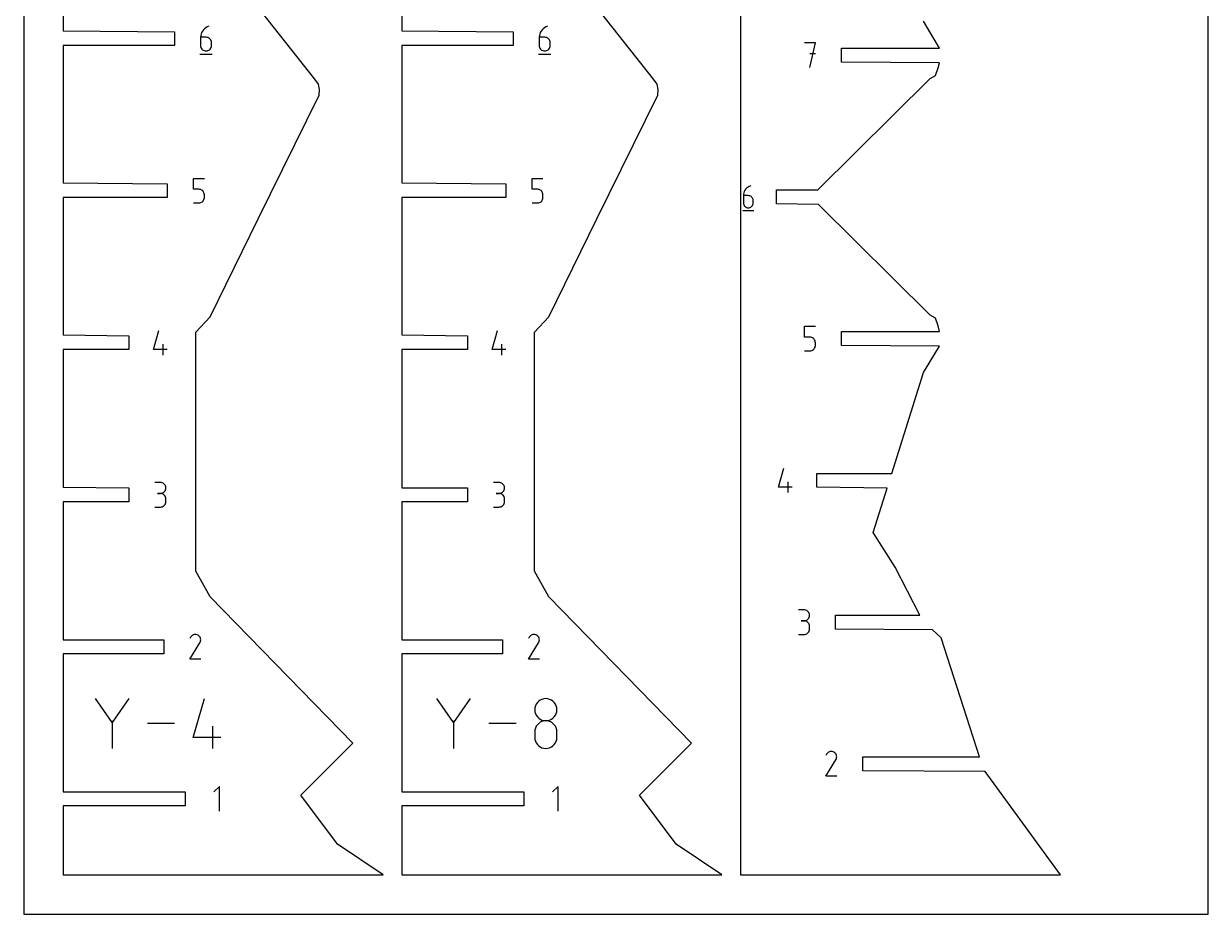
# Model space of a CAD drawing. Extents: x 0 to 200, y 0 to 297.
# Drawn here: x 0 to 200, y 0 to 150.3 of the extents above; entities that cross this region are included whole.
import ezdxf

# ---------------------------------------------------------------- set-up
doc = ezdxf.new("R2010")
doc.units = 0

msp = doc.modelspace()

# ---------------------------------------------------------------- linework, layer by layer
at = {"layer": 'annotation', "color": 1}
for p, q in [((29.88213, 148.323127), (29.861675, 148.041944)), ((29.861675, 148.041944), (29.861675, 146.659277)), ((30.785453, 148.041944), (29.861675, 148.041944)), ((29.941833, 148.593288), (29.88213, 148.323127)), ((30.038291, 148.849079), (29.941833, 148.593288)), ((30.169011, 149.087149), (30.038291, 148.849079)), ((30.331501, 149.304149), (30.169011, 149.087149)), ((30.523268, 149.496729), (30.331501, 149.304149)), ((30.741818, 149.66154), (30.523268, 149.496729)), ((30.984659, 149.795232), (30.741818, 149.66154)), ((30.951596, 148.027117), (30.785453, 148.041944)), ((31.107932, 147.984355), (30.951596, 148.027117)), ((31.249298, 149.894456), (30.984659, 149.795232)), ((31.249298, 149.894456), (31.249298, 149.894456)), ((87.057205, 148.323097), (87.03675, 148.041914)), ((87.03675, 148.041914), (87.03675, 146.659248)), ((87.960527, 148.041914), (87.03675, 148.041914)), ((87.116908, 148.593259), (87.057205, 148.323097)), ((87.213366, 148.849049), (87.116908, 148.593259)), ((87.344086, 149.087119), (87.213366, 148.849049)), ((87.506576, 149.304119), (87.344086, 149.087119)), ((87.698343, 149.4967), (87.506576, 149.304119)), ((87.916893, 149.661511), (87.698343, 149.4967)), ((88.159734, 149.795203), (87.916893, 149.661511)), ((88.126671, 148.027087), (87.960527, 148.041914)), ((88.283006, 147.984326), (88.126671, 148.027087)), ((88.424373, 149.894426), (88.159734, 149.795203)), ((88.424373, 149.894426), (88.424373, 149.894426)), ((29.861675, 146.659277), (29.861675, 146.659277)), ((29.861675, 146.659277), (29.876589, 146.493098)), ((29.876589, 146.493098), (29.919578, 146.336667)), ((29.919578, 146.336667), (29.988009, 146.192601)), ((29.988009, 146.192601), (30.079248, 146.063518)), ((30.079248, 146.063518), (30.190665, 145.952035)), ((31.251858, 147.916238), (31.107932, 147.984355)), ((31.380777, 147.825344), (31.251858, 147.916238)), ((31.492086, 147.714251), (31.380777, 147.825344)), ((31.380777, 145.952035), (31.492086, 146.063518)), ((31.583186, 147.585538), (31.492086, 147.714251)), ((31.492086, 146.063518), (31.583186, 146.192601)), ((31.651477, 147.441785), (31.583186, 147.585538)), ((31.583186, 146.192601), (31.651477, 146.336667)), ((31.694359, 147.285569), (31.651477, 147.441785)), ((31.651477, 146.336667), (31.694359, 146.493098)), ((31.70923, 147.11947), (31.694359, 147.285569)), ((31.694359, 146.493098), (31.70923, 146.659277)), ((31.70923, 146.659277), (31.70923, 147.11947)), ((31.70923, 147.11947), (31.70923, 147.11947)), ((87.03675, 146.659248), (87.03675, 146.659248)), ((87.03675, 146.659248), (87.051664, 146.493068)), ((87.051664, 146.493068), (87.094653, 146.336637)), ((87.094653, 146.336637), (87.163083, 146.192571)), ((87.163083, 146.192571), (87.254323, 146.063488)), ((87.254323, 146.063488), (87.36574, 145.952006)), ((88.426933, 147.916208), (88.283006, 147.984326)), ((88.555852, 147.825314), (88.426933, 147.916208)), ((88.667161, 147.714221), (88.555852, 147.825314)), ((88.555852, 145.952006), (88.667161, 146.063488)), ((88.758261, 147.585509), (88.667161, 147.714221)), ((88.667161, 146.063488), (88.758261, 146.192571)), ((88.826552, 147.441755), (88.758261, 147.585509)), ((88.758261, 146.192571), (88.826552, 146.336637)), ((88.869434, 147.28554), (88.826552, 147.441755)), ((88.826552, 146.336637), (88.869434, 146.493068)), ((88.884305, 147.119441), (88.869434, 147.28554)), ((88.869434, 146.493068), (88.884305, 146.659248)), ((88.884305, 146.659248), (88.884305, 147.119441)), ((88.884305, 147.119441), (88.884305, 147.119441)), ((133.659917, 147.124463), (131.810014, 147.124463)), ((132.735096, 142.964463), (133.659917, 147.124463)), ((29.745974, 145.214456), (31.825974, 145.214456)), ((30.190665, 145.952035), (30.319626, 145.86077)), ((30.319626, 145.86077), (30.4635, 145.792341)), ((30.4635, 145.792341), (30.619652, 145.749363)), ((30.619652, 145.749363), (30.785453, 145.734456)), ((30.785453, 145.734456), (30.951596, 145.749363)), ((30.785453, 145.734456), (30.785453, 145.734456)), ((30.951596, 145.749363), (31.107932, 145.792341)), ((31.107932, 145.792341), (31.251858, 145.86077)), ((31.251858, 145.86077), (31.380777, 145.952035)), ((86.921049, 145.214426), (89.001049, 145.214426)), ((87.36574, 145.952006), (87.494701, 145.860741)), ((87.494701, 145.860741), (87.638574, 145.792311)), ((87.638574, 145.792311), (87.794727, 145.749334)), ((87.794727, 145.749334), (87.960527, 145.734426)), ((87.960527, 145.734426), (88.126671, 145.749334)), ((87.960527, 145.734426), (87.960527, 145.734426)), ((88.126671, 145.749334), (88.283006, 145.792311)), ((88.283006, 145.792311), (88.426933, 145.860741)), ((88.426933, 145.860741), (88.555852, 145.952006)), ((133.659917, 145.271951), (132.735096, 145.271951)), ((28.651846, 122.37886), (28.651846, 124.231372)), ((28.651846, 124.231372), (30.499401, 124.231372)), ((85.826909, 122.378831), (85.826909, 124.231343)), ((85.826909, 124.231343), (87.674465, 124.231343)), ((29.575623, 122.37886), (28.651846, 122.37886)), ((29.741492, 122.364033), (29.575623, 122.37886)), ((29.897681, 122.321272), (29.741492, 122.364033)), ((30.041565, 122.253154), (29.897681, 122.321272)), ((30.170518, 122.16226), (30.041565, 122.253154)), ((30.281913, 122.051167), (30.170518, 122.16226)), ((30.373125, 121.922455), (30.281913, 122.051167)), ((86.750687, 122.378831), (85.826909, 122.378831)), ((86.916556, 122.364004), (86.750687, 122.378831)), ((87.072745, 122.321242), (86.916556, 122.364004)), ((87.216629, 122.253125), (87.072745, 122.321242)), ((87.345582, 122.16223), (87.216629, 122.253125)), ((87.456977, 122.051138), (87.345582, 122.16223)), ((87.548189, 121.922425), (87.456977, 122.051138)), ((121.662818, 122.03546), (121.576949, 121.807748)), ((121.779189, 122.247397), (121.662818, 122.03546)), ((121.923842, 122.440576), (121.779189, 122.247397)), ((122.094558, 122.612016), (121.923842, 122.440576)), ((122.289117, 122.758735), (122.094558, 122.612016)), ((122.505301, 122.877752), (122.289117, 122.758735)), ((122.74089, 122.966084), (122.505301, 122.877752)), ((122.74089, 122.966084), (122.74089, 122.966084)), ((28.651846, 120.071372), (29.575623, 120.071372)), ((29.575623, 120.071372), (29.741423, 120.08628)), ((29.575623, 120.071372), (29.575623, 120.071372)), ((29.741423, 120.08628), (29.897576, 120.129257)), ((29.897576, 120.129257), (30.04145, 120.197687)), ((30.04145, 120.197687), (30.170411, 120.288952)), ((30.170411, 120.288952), (30.281827, 120.400434)), ((30.281827, 120.400434), (30.373067, 120.529517)), ((30.373067, 120.529517), (30.441498, 120.673583)), ((30.441528, 121.778701), (30.373125, 121.922455)), ((30.441498, 120.673583), (30.484486, 120.830014)), ((30.484495, 121.622486), (30.441528, 121.778701)), ((30.484486, 120.830014), (30.499401, 120.996194)), ((30.499401, 121.456387), (30.484495, 121.622486)), ((30.499401, 120.996194), (30.499401, 121.456387)), ((30.499401, 121.456387), (30.499401, 121.456387)), ((85.826909, 120.071343), (86.750687, 120.071343)), ((86.750687, 120.071343), (86.916487, 120.08625)), ((86.750687, 120.071343), (86.750687, 120.071343)), ((86.916487, 120.08625), (87.07264, 120.129228)), ((87.07264, 120.129228), (87.216513, 120.197657)), ((87.216513, 120.197657), (87.345475, 120.288922)), ((87.345475, 120.288922), (87.456891, 120.400405)), ((87.456891, 120.400405), (87.548131, 120.529488)), ((87.548131, 120.529488), (87.616562, 120.673553)), ((87.616592, 121.778672), (87.548189, 121.922425)), ((87.616562, 120.673553), (87.65955, 120.829985)), ((87.659559, 121.622456), (87.616592, 121.778672)), ((87.65955, 120.829985), (87.674465, 120.996164)), ((87.674465, 121.456357), (87.659559, 121.622456)), ((87.674465, 120.996164), (87.674465, 121.456357)), ((87.674465, 121.456357), (87.674465, 121.456357)), ((121.523799, 121.567243), (121.50559, 121.316926)), ((121.50559, 121.316926), (121.50559, 120.086038)), ((122.327962, 121.316926), (121.50559, 121.316926)), ((121.50559, 120.086038), (121.50559, 120.086038)), ((121.50559, 120.086038), (121.518867, 119.938101)), ((121.576949, 121.807748), (121.523799, 121.567243)), ((122.475868, 121.303727), (122.327962, 121.316926)), ((122.615042, 121.265659), (122.475868, 121.303727)), ((122.74317, 121.205019), (122.615042, 121.265659)), ((122.857936, 121.124103), (122.74317, 121.205019)), ((122.957027, 121.025205), (122.857936, 121.124103)), ((123.038127, 120.910621), (122.957027, 121.025205)), ((123.098921, 120.782648), (123.038127, 120.910621)), ((123.137095, 120.643581), (123.098921, 120.782648)), ((123.150335, 120.495715), (123.137095, 120.643581)), ((123.137095, 119.938101), (123.150335, 120.086038)), ((123.150335, 120.086038), (123.150335, 120.495715)), ((123.150335, 120.495715), (123.150335, 120.495715)), ((121.40259, 118.799819), (123.254263, 118.799819)), ((121.518867, 119.938101), (121.557137, 119.798842)), ((121.557137, 119.798842), (121.618056, 119.67059)), ((121.618056, 119.67059), (121.69928, 119.555677)), ((121.69928, 119.555677), (121.798466, 119.456432)), ((121.798466, 119.456432), (121.913271, 119.375186)), ((121.913271, 119.375186), (122.041351, 119.314268)), ((122.041351, 119.314268), (122.180362, 119.276008)), ((122.180362, 119.276008), (122.327962, 119.262737)), ((122.327962, 119.262737), (122.475868, 119.276008)), ((122.327962, 119.262737), (122.327962, 119.262737)), ((122.475868, 119.276008), (122.615042, 119.314268)), ((122.615042, 119.314268), (122.74317, 119.375186)), ((122.74317, 119.375186), (122.857936, 119.456432)), ((122.857936, 119.456432), (122.957027, 119.555677)), ((122.957027, 119.555677), (123.038127, 119.67059)), ((123.038127, 119.67059), (123.098921, 119.798842)), ((123.098921, 119.798842), (123.137095, 119.938101)), ((21.917077, 95.33311), (22.83955, 98.568289)), ((79.092129, 95.333081), (80.014602, 98.568259)), ((131.81132, 97.411846), (131.81132, 99.264358)), ((131.81132, 99.264358), (133.658876, 99.264358)), ((23.534536, 94.408289), (23.534536, 96.255844)), ((80.709588, 94.408259), (80.709588, 96.255815)), ((132.735098, 97.411846), (131.81132, 97.411846)), ((132.900967, 97.397019), (132.735098, 97.411846)), ((133.057156, 97.354257), (132.900967, 97.397019)), ((133.20104, 97.28614), (133.057156, 97.354257)), ((133.329993, 97.195245), (133.20104, 97.28614)), ((133.441388, 97.084153), (133.329993, 97.195245)), ((133.5326, 96.95544), (133.441388, 97.084153)), ((133.601002, 96.811687), (133.5326, 96.95544)), ((133.64397, 96.655471), (133.601002, 96.811687)), ((133.643961, 95.863), (133.658876, 96.029179)), ((133.658876, 96.489372), (133.64397, 96.655471)), ((133.658876, 96.029179), (133.658876, 96.489372)), ((133.658876, 96.489372), (133.658876, 96.489372)), ((24.226913, 95.33311), (21.917077, 95.33311)), ((81.401964, 95.333081), (79.092129, 95.333081)), ((131.81132, 95.104358), (132.735098, 95.104358)), ((132.735098, 95.104358), (132.900898, 95.119265)), ((132.735098, 95.104358), (132.735098, 95.104358)), ((132.900898, 95.119265), (133.057051, 95.162243)), ((133.057051, 95.162243), (133.200924, 95.230672)), ((133.200924, 95.230672), (133.329885, 95.321937)), ((133.329885, 95.321937), (133.441302, 95.43342)), ((133.441302, 95.43342), (133.532542, 95.562503)), ((133.532542, 95.562503), (133.600972, 95.706568)), ((133.600972, 95.706568), (133.643961, 95.863)), ((127.432097, 72.099127), (128.35457, 75.334305)), ((23.07199, 72.900379), (22.148212, 72.900379)), ((23.238134, 72.885466), (23.07199, 72.900379)), ((23.394469, 72.84249), (23.238134, 72.885466)), ((23.538396, 72.774094), (23.394469, 72.84249)), ((23.667314, 72.68292), (23.538396, 72.774094)), ((23.778624, 72.571613), (23.667314, 72.68292)), ((23.869724, 72.442814), (23.778624, 72.571613)), ((23.938015, 72.299168), (23.869724, 72.442814)), ((23.980896, 72.143318), (23.938015, 72.299168)), ((23.995768, 71.977906), (23.980896, 72.143318)), ((80.247042, 72.90035), (79.323264, 72.90035)), ((80.413185, 72.885437), (80.247042, 72.90035)), ((80.569521, 72.842461), (80.413185, 72.885437)), ((80.713448, 72.774064), (80.569521, 72.842461)), ((80.842366, 72.682891), (80.713448, 72.774064)), ((80.953675, 72.571583), (80.842366, 72.682891)), ((81.044775, 72.442785), (80.953675, 72.571583)), ((81.113066, 72.299139), (81.044775, 72.442785)), ((81.155948, 72.143288), (81.113066, 72.299139)), ((81.170819, 71.977876), (81.155948, 72.143288)), ((129.741933, 72.099127), (127.432097, 72.099127)), ((129.049556, 71.174305), (129.049556, 73.021861)), ((23.07199, 71.052824), (22.609449, 71.052824)), ((22.609449, 71.052824), (23.07199, 71.052824)), ((23.07199, 71.052824), (23.238134, 71.06774)), ((23.238134, 71.037911), (23.07199, 71.052824)), ((23.07199, 71.052824), (23.07199, 71.052824)), ((23.238134, 71.06774), (23.394469, 71.110741)), ((23.394469, 70.994935), (23.238134, 71.037911)), ((23.394469, 71.110741), (23.538396, 71.179206)), ((23.538396, 70.926538), (23.394469, 70.994935)), ((23.538396, 71.179206), (23.667314, 71.270512)), ((23.667314, 70.835365), (23.538396, 70.926538)), ((23.667314, 71.270512), (23.778624, 71.382038)), ((23.778624, 70.724057), (23.667314, 70.835365)), ((23.778624, 71.382038), (23.869724, 71.511162)), ((23.869724, 70.595259), (23.778624, 70.724057)), ((23.869724, 71.511162), (23.938015, 71.655262)), ((23.938015, 70.451613), (23.869724, 70.595259)), ((23.938015, 71.655262), (23.980896, 71.811717)), ((23.980896, 70.295762), (23.938015, 70.451613)), ((23.980896, 71.811717), (23.995768, 71.977906)), ((23.995768, 70.13035), (23.980896, 70.295762)), ((23.995768, 71.977906), (23.995768, 71.977906)), ((23.995768, 69.667809), (23.995768, 70.13035)), ((23.995768, 70.13035), (23.995768, 70.13035)), ((80.247042, 71.052794), (79.784501, 71.052794)), ((79.784501, 71.052794), (80.247042, 71.052794)), ((80.247042, 71.052794), (80.413185, 71.06771)), ((80.413185, 71.037881), (80.247042, 71.052794)), ((80.247042, 71.052794), (80.247042, 71.052794)), ((80.413185, 71.06771), (80.569521, 71.110712)), ((80.569521, 70.994905), (80.413185, 71.037881)), ((80.569521, 71.110712), (80.713448, 71.179176)), ((80.713448, 70.926509), (80.569521, 70.994905)), ((80.713448, 71.179176), (80.842366, 71.270482)), ((80.842366, 70.835335), (80.713448, 70.926509)), ((80.842366, 71.270482), (80.953675, 71.382008)), ((80.953675, 70.724027), (80.842366, 70.835335)), ((80.953675, 71.382008), (81.044775, 71.511132)), ((81.044775, 70.595229), (80.953675, 70.724027)), ((81.044775, 71.511132), (81.113066, 71.655233)), ((81.113066, 70.451583), (81.044775, 70.595229)), ((81.113066, 71.655233), (81.155948, 71.811688)), ((81.155948, 70.295733), (81.113066, 70.451583)), ((81.155948, 71.811688), (81.170819, 71.977876)), ((81.170819, 70.130321), (81.155948, 70.295733)), ((81.170819, 71.977876), (81.170819, 71.977876)), ((81.170819, 69.66778), (81.170819, 70.130321)), ((81.170819, 70.130321), (81.170819, 70.130321)), ((22.148212, 68.745336), (23.07199, 68.745336)), ((23.07199, 68.745336), (23.238134, 68.76024)), ((23.07199, 68.745336), (23.07199, 68.745336)), ((23.238134, 68.76024), (23.394469, 68.803195)), ((23.394469, 68.803195), (23.538396, 68.871563)), ((23.538396, 68.871563), (23.667314, 68.962709)), ((23.667314, 68.962709), (23.778624, 69.073995)), ((23.778624, 69.073995), (23.869724, 69.202785)), ((23.869724, 69.202785), (23.938015, 69.346442)), ((23.938015, 69.346442), (23.980896, 69.502329)), ((23.980896, 69.502329), (23.995768, 69.667809)), ((79.323264, 68.745306), (80.247042, 68.745306)), ((80.247042, 68.745306), (80.413185, 68.760211)), ((80.247042, 68.745306), (80.247042, 68.745306)), ((80.413185, 68.760211), (80.569521, 68.803165)), ((80.569521, 68.803165), (80.713448, 68.871534)), ((80.713448, 68.871534), (80.842366, 68.96268)), ((80.842366, 68.96268), (80.953675, 69.073966)), ((80.953675, 69.073966), (81.044775, 69.202755)), ((81.044775, 69.202755), (81.113066, 69.346412)), ((81.113066, 69.346412), (81.155948, 69.502299)), ((81.155948, 69.502299), (81.170819, 69.66778)), ((131.736945, 51.399427), (130.813167, 51.399427)), ((131.903088, 51.384514), (131.736945, 51.399427)), ((132.059424, 51.341538), (131.903088, 51.384514)), ((132.203351, 51.273141), (132.059424, 51.341538)), ((132.332269, 51.181967), (132.203351, 51.273141)), ((132.443578, 51.07066), (132.332269, 51.181967)), ((132.534678, 50.941861), (132.443578, 51.07066)), ((132.443578, 49.881085), (132.534678, 50.010209)), ((132.602969, 50.798215), (132.534678, 50.941861)), ((132.534678, 50.010209), (132.602969, 50.15431)), ((132.645851, 50.642365), (132.602969, 50.798215)), ((132.602969, 50.15431), (132.645851, 50.310765)), ((132.660722, 50.476953), (132.645851, 50.642365)), ((132.645851, 50.310765), (132.660722, 50.476953)), ((132.660722, 50.476953), (132.660722, 50.476953)), ((131.736945, 49.551871), (131.274404, 49.551871)), ((131.274404, 49.551871), (131.736945, 49.551871)), ((131.736945, 49.551871), (131.903088, 49.566787)), ((131.903088, 49.536958), (131.736945, 49.551871)), ((131.736945, 49.551871), (131.736945, 49.551871)), ((131.903088, 49.566787), (132.059424, 49.609789)), ((132.059424, 49.493982), (131.903088, 49.536958)), ((132.059424, 49.609789), (132.203351, 49.678253)), ((132.203351, 49.425586), (132.059424, 49.493982)), ((132.203351, 49.678253), (132.332269, 49.769559)), ((132.332269, 49.334412), (132.203351, 49.425586)), ((132.332269, 49.769559), (132.443578, 49.881085)), ((132.443578, 49.223104), (132.332269, 49.334412)), ((132.534678, 49.094306), (132.443578, 49.223104)), ((132.602969, 48.95066), (132.534678, 49.094306)), ((132.645851, 48.794809), (132.602969, 48.95066)), ((132.602969, 47.845489), (132.645851, 48.001376)), ((132.660722, 48.629398), (132.645851, 48.794809)), ((132.645851, 48.001376), (132.660722, 48.166857)), ((132.660722, 48.166857), (132.660722, 48.629398)), ((132.660722, 48.629398), (132.660722, 48.629398)), ((28.166423, 46.779547), (28.045114, 46.546842)), ((28.262692, 46.916058), (28.166423, 46.779547)), ((28.378193, 47.030012), (28.262692, 46.916058)), ((28.509413, 47.120499), (28.378193, 47.030012)), ((28.65284, 47.186604), (28.509413, 47.120499)), ((28.804961, 47.227415), (28.65284, 47.186604)), ((28.962263, 47.24202), (28.804961, 47.227415)), ((29.121233, 47.229507), (28.962263, 47.24202)), ((29.278359, 47.188963), (29.121233, 47.229507)), ((29.430128, 47.119474), (29.278359, 47.188963)), ((29.565869, 47.023085), (29.430128, 47.119474)), ((29.430128, 47.119474), (29.430128, 47.119474)), ((29.679363, 46.907419), (29.565869, 47.023085)), ((29.769601, 46.77602), (29.679363, 46.907419)), ((29.766142, 45.855769), (29.836632, 46.007117)), ((29.835574, 46.632434), (29.769601, 46.77602)), ((29.876273, 46.480206), (29.835574, 46.632434)), ((29.836632, 46.007117), (29.877811, 46.164003)), ((29.890688, 46.322881), (29.876273, 46.480206)), ((29.877811, 46.164003), (29.890688, 46.322881)), ((85.341552, 46.779518), (85.220243, 46.546812)), ((85.437821, 46.916028), (85.341552, 46.779518)), ((85.553322, 47.029983), (85.437821, 46.916028)), ((85.684542, 47.120469), (85.553322, 47.029983)), ((85.827969, 47.186574), (85.684542, 47.120469)), ((85.98009, 47.227386), (85.827969, 47.186574)), ((86.137392, 47.241991), (85.98009, 47.227386)), ((86.296363, 47.229478), (86.137392, 47.241991)), ((86.453488, 47.188933), (86.296363, 47.229478)), ((86.605257, 47.119445), (86.453488, 47.188933)), ((86.740998, 47.023056), (86.605257, 47.119445)), ((86.605257, 47.119445), (86.605257, 47.119445)), ((86.854492, 46.907389), (86.740998, 47.023056)), ((86.94473, 46.775991), (86.854492, 46.907389)), ((86.941271, 45.85574), (87.011761, 46.007088)), ((87.010703, 46.632405), (86.94473, 46.775991)), ((87.051402, 46.480177), (87.010703, 46.632405)), ((87.011761, 46.007088), (87.05294, 46.163973)), ((87.065817, 46.322851), (87.051402, 46.480177)), ((87.05294, 46.163973), (87.065817, 46.322851)), ((130.813167, 47.244383), (131.736945, 47.244383)), ((131.736945, 47.244383), (131.903088, 47.259287)), ((131.736945, 47.244383), (131.736945, 47.244383)), ((131.903088, 47.259287), (132.059424, 47.302242)), ((132.059424, 47.302242), (132.203351, 47.370611)), ((132.203351, 47.370611), (132.332269, 47.461756)), ((132.332269, 47.461756), (132.443578, 47.573043)), ((132.443578, 47.573043), (132.534678, 47.701832)), ((132.534678, 47.701832), (132.602969, 47.845489)), ((28.042505, 43.082088), (29.749707, 45.830464)), ((29.749707, 45.830464), (29.751747, 45.832989)), ((29.749707, 45.830464), (29.749707, 45.830464)), ((29.751747, 45.832989), (29.753705, 45.835536)), ((29.753705, 45.835536), (29.755591, 45.838126)), ((29.755591, 45.838126), (29.757419, 45.84078)), ((29.757419, 45.84078), (29.759202, 45.84352)), ((29.759202, 45.84352), (29.760953, 45.846368)), ((29.760953, 45.846368), (29.762685, 45.849344)), ((29.762685, 45.849344), (29.76441, 45.852471)), ((29.76441, 45.852471), (29.766142, 45.855769)), ((29.766142, 45.855769), (29.766142, 45.855769)), ((85.217634, 43.082059), (86.924836, 45.830434)), ((86.924836, 45.830434), (86.926877, 45.83296)), ((86.924836, 45.830434), (86.924836, 45.830434)), ((86.926877, 45.83296), (86.928834, 45.835507)), ((86.928834, 45.835507), (86.93072, 45.838097)), ((86.93072, 45.838097), (86.932548, 45.840751)), ((86.932548, 45.840751), (86.934332, 45.843491)), ((86.934332, 45.843491), (86.936083, 45.846338)), ((86.936083, 45.846338), (86.937814, 45.849315)), ((86.937814, 45.849315), (86.93954, 45.852441)), ((86.93954, 45.852441), (86.941271, 45.85574)), ((86.941271, 45.85574), (86.941271, 45.85574)), ((29.89006, 43.082088), (28.042505, 43.082088)), ((87.065189, 43.082059), (85.217634, 43.082059)), ((14.928568, 32.354936), (12.123363, 36.411646)), ((17.733246, 36.411646), (14.928568, 32.354936)), ((28.639214, 29.871176), (30.504077, 36.411382)), ((72.570891, 32.354934), (69.765686, 36.411644)), ((75.375569, 36.411644), (72.570891, 32.354934)), ((87.207092, 36.145799), (86.946403, 35.961483)), ((87.497967, 36.284068), (87.207092, 36.145799)), ((87.813718, 36.370949), (87.497967, 36.284068)), ((88.149036, 36.401096), (87.813718, 36.370949)), ((88.484355, 36.370949), (88.149036, 36.401096)), ((88.149036, 36.401096), (88.149036, 36.401096)), ((88.800106, 36.284068), (88.484355, 36.370949)), ((89.090981, 36.145799), (88.800106, 36.284068)), ((89.35167, 35.961483), (89.090981, 36.145799)), ((86.31167, 34.870628), (86.281537, 34.536233)), ((86.281537, 34.536233), (86.281537, 34.536233)), ((86.281537, 34.536233), (86.311688, 34.200269)), ((86.398533, 35.185694), (86.31167, 34.870628)), ((86.311688, 34.200269), (86.398593, 33.88398)), ((86.536814, 35.476087), (86.398533, 35.185694)), ((86.721208, 35.736465), (86.536814, 35.476087)), ((86.946403, 35.961483), (86.721208, 35.736465)), ((89.576865, 35.736465), (89.35167, 35.961483)), ((89.761258, 35.476087), (89.576865, 35.736465)), ((89.89954, 35.185694), (89.761258, 35.476087)), ((89.89948, 33.88398), (89.986385, 34.200269)), ((89.986403, 34.870628), (89.89954, 35.185694)), ((89.986385, 34.200269), (90.016536, 34.536233)), ((90.016536, 34.536233), (89.986403, 34.870628)), ((90.016536, 34.536233), (90.016536, 34.536233)), ((14.928568, 32.681392), (14.928568, 28.001303)), ((25.486325, 32.206474), (20.887982, 32.206474)), ((72.570891, 32.681391), (72.570891, 28.001302)), ((83.128647, 32.206473), (78.530304, 32.206473)), ((86.398593, 33.88398), (86.536932, 33.592668)), ((86.721208, 32.000651), (86.536814, 31.739681)), ((86.536932, 33.592668), (86.721381, 33.331632)), ((86.946403, 32.226067), (86.721208, 32.000651)), ((86.721381, 33.331632), (86.94662, 33.106173)), ((87.207092, 32.410623), (86.946403, 32.226067)), ((86.94662, 33.106173), (87.207327, 32.921589)), ((87.497967, 32.549017), (87.207092, 32.410623)), ((87.207327, 32.921589), (87.49818, 32.783182)), ((87.813718, 32.635942), (87.497967, 32.549017)), ((87.49818, 32.783182), (87.813857, 32.696251)), ((88.149036, 32.666096), (87.813718, 32.635942)), ((87.813857, 32.696251), (88.149036, 32.666096)), ((88.149036, 32.666096), (88.484216, 32.696251)), ((88.484355, 32.63596), (88.149036, 32.666096)), ((88.149036, 32.666096), (88.149036, 32.666096)), ((88.149036, 32.666096), (88.149036, 32.666096)), ((88.484216, 32.696251), (88.799893, 32.783182)), ((88.800106, 32.549077), (88.484355, 32.63596)), ((88.799893, 32.783182), (89.090746, 32.921589)), ((89.090981, 32.41074), (88.800106, 32.549077)), ((89.090746, 32.921589), (89.351453, 33.106173)), ((89.35167, 32.22624), (89.090981, 32.41074)), ((89.351453, 33.106173), (89.576692, 33.331632)), ((89.576865, 32.000868), (89.35167, 32.22624)), ((89.576692, 33.331632), (89.761141, 33.592668)), ((89.761258, 31.739916), (89.576865, 32.000868)), ((89.761141, 33.592668), (89.89948, 33.88398)), ((31.909053, 28.001567), (31.909053, 31.736567)), ((86.31167, 31.132295), (86.281537, 30.796487)), ((86.281537, 30.796487), (86.281537, 29.866165)), ((86.398533, 31.448461), (86.31167, 31.132295)), ((86.536814, 31.739681), (86.398533, 31.448461)), ((89.89954, 31.448674), (89.761258, 31.739916)), ((89.986403, 31.132434), (89.89954, 31.448674)), ((90.016536, 30.796487), (89.986403, 31.132434)), ((90.016536, 29.866165), (90.016536, 30.796487)), ((90.016536, 30.796487), (90.016536, 30.796487)), ((33.308755, 29.871176), (28.639214, 29.871176)), ((86.281537, 29.866165), (86.281537, 29.866165)), ((86.281537, 29.866165), (86.311688, 29.530381)), ((86.311688, 29.530381), (86.398593, 29.214577)), ((86.398593, 29.214577), (86.536932, 28.923967)), ((86.536932, 28.923967), (86.721381, 28.663763)), ((86.721381, 28.663763), (86.94662, 28.439179)), ((86.94662, 28.439179), (87.207327, 28.255428)), ((87.207327, 28.255428), (87.49818, 28.117722)), ((87.49818, 28.117722), (87.813857, 28.031276)), ((87.813857, 28.031276), (88.149036, 28.001302)), ((88.149036, 28.001302), (88.484216, 28.031276)), ((88.149036, 28.001302), (88.149036, 28.001302)), ((88.484216, 28.031276), (88.799893, 28.117722)), ((88.799893, 28.117722), (89.090746, 28.255428)), ((89.090746, 28.255428), (89.351453, 28.439179)), ((89.351453, 28.439179), (89.576692, 28.663763)), ((89.576692, 28.663763), (89.761141, 28.923967)), ((89.761141, 28.923967), (89.89948, 29.214577)), ((89.89948, 29.214577), (89.986385, 29.530381)), ((89.986385, 29.530381), (90.016536, 29.866165)), ((135.416729, 23.314166), (137.123931, 26.062542)), ((135.540647, 27.011625), (135.419338, 26.77892)), ((135.636916, 27.148136), (135.540647, 27.011625)), ((135.752417, 27.262091), (135.636916, 27.148136)), ((135.883638, 27.352577), (135.752417, 27.262091)), ((136.027065, 27.418682), (135.883638, 27.352577)), ((136.179186, 27.459493), (136.027065, 27.418682)), ((136.336487, 27.474099), (136.179186, 27.459493)), ((136.495458, 27.461586), (136.336487, 27.474099)), ((136.652584, 27.421041), (136.495458, 27.461586)), ((136.804352, 27.351553), (136.652584, 27.421041)), ((136.940093, 27.255164), (136.804352, 27.351553)), ((136.804352, 27.351553), (136.804352, 27.351553)), ((137.053587, 27.139497), (136.940093, 27.255164)), ((137.143826, 27.008099), (137.053587, 27.139497)), ((137.123931, 26.062542), (137.125972, 26.065068)), ((137.123931, 26.062542), (137.123931, 26.062542)), ((137.125972, 26.065068), (137.127929, 26.067615)), ((137.127929, 26.067615), (137.129815, 26.070204)), ((137.129815, 26.070204), (137.131644, 26.072859)), ((137.131644, 26.072859), (137.133427, 26.075599)), ((137.133427, 26.075599), (137.135178, 26.078446)), ((137.135178, 26.078446), (137.13691, 26.081423)), ((137.13691, 26.081423), (137.138635, 26.084549)), ((137.138635, 26.084549), (137.140367, 26.087848)), ((137.140367, 26.087848), (137.210856, 26.239196)), ((137.140367, 26.087848), (137.140367, 26.087848)), ((137.209799, 26.864513), (137.143826, 27.008099)), ((137.250497, 26.712285), (137.209799, 26.864513)), ((137.210856, 26.239196), (137.252036, 26.396081)), ((137.264913, 26.554959), (137.250497, 26.712285)), ((137.252036, 26.396081), (137.264913, 26.554959)), ((137.264285, 23.314166), (135.416729, 23.314166)), ((33.051299, 21.579038), (32.126477, 20.653956)), ((33.051299, 17.419038), (33.051299, 21.579038)), ((90.226368, 21.579009), (89.301547, 20.653927)), ((90.226368, 17.419009), (90.226368, 21.579009))]:
    msp.add_line(p, q, dxfattribs=at)
at = {"layer": 'boundary', "color": 5}
for p, q in [((121.017603, 177.767319), (121.017604, 121.114407)), ((6.667528, 166.465478), (6.667526, 149.117455)), ((49.145538, 140.986547), (29.077517, 166.465413)), ((63.84258, 166.465478), (63.842577, 149.117426)), ((106.320569, 140.986549), (86.252569, 166.465575)), ((154.598721, 146.217463), (151.903114, 150.780197)), ((6.667526, 149.117455), (25.458974, 148.987456)), ((25.458974, 148.987456), (25.458974, 146.641456)), ((63.842577, 149.117426), (82.634049, 148.987426)), ((82.634049, 148.987426), (82.634049, 146.641427)), ((6.667525, 146.641456), (6.667522, 123.45437)), ((25.458974, 146.641456), (6.667525, 146.641456)), ((63.842577, 146.641426), (63.842574, 123.454342)), ((82.634049, 146.641427), (63.842577, 146.641426)), ((138.062617, 143.871463), (138.062617, 146.217463)), ((138.062617, 146.217463), (154.598721, 146.217463)), ((154.590462, 143.741464), (138.062617, 143.871463)), ((153.957603, 141.615431), (154.414775, 142.871604)), ((154.414775, 142.871604), (154.590462, 143.741464)), ((49.779159, 140.13208), (49.145538, 140.986547)), ((49.925728, 139.222093), (49.779159, 140.13208)), ((106.954205, 140.132048), (106.320569, 140.986549)), ((107.100774, 139.222055), (106.954205, 140.132048)), ((134.079304, 122.287411), (153.043265, 141.111749)), ((153.043265, 141.111749), (153.957603, 141.615431)), ((39.607515, 117.374621), (49.871282, 138.274953)), ((49.871282, 138.274953), (49.925728, 139.222093)), ((96.782572, 117.374532), (107.046329, 138.274909)), ((107.046329, 138.274909), (107.100774, 139.222055)), ((6.667522, 123.45437), (24.249145, 123.324372)), ((24.249145, 123.324372), (24.249145, 120.978373)), ((63.842574, 123.454342), (81.424209, 123.324343)), ((81.424209, 123.324343), (81.424209, 120.978343)), ((127.08461, 122.28741), (134.079304, 122.287411)), ((127.08461, 119.94141), (127.08461, 122.28741)), ((6.667522, 120.978373), (6.667521, 117.374564)), ((24.249145, 120.978373), (6.667522, 120.978373)), ((81.424209, 120.978343), (63.842573, 120.978343)), ((63.842573, 120.978343), (63.842573, 117.374539)), ((121.017604, 121.114407), (121.017603, 64.461455)), ((134.21028, 119.81141), (127.08461, 119.94141)), ((153.043257, 101.117097), (134.21028, 119.81141)), ((6.667521, 117.374564), (6.667518, 97.791286)), ((31.494837, 100.854474), (39.607515, 117.374621)), ((63.842573, 117.374539), (63.842569, 97.791258)), ((88.669887, 100.854461), (96.782572, 117.374532)), ((29.077516, 98.257979), (31.494837, 100.854474)), ((86.252569, 98.257966), (88.669887, 100.854461)), ((153.957603, 100.613411), (153.043257, 101.117097)), ((154.414779, 99.357229), (153.957603, 100.613411)), ((29.077514, 90.131161), (29.077516, 98.257979)), ((86.252566, 90.13116), (86.252569, 98.257966)), ((138.06262, 96.011358), (138.062619, 98.357358)), ((138.062619, 98.357358), (154.600168, 98.357358)), ((154.600168, 98.357358), (154.414779, 99.357229)), ((6.667518, 97.791286), (17.745517, 97.661289)), ((17.745517, 97.661289), (17.745516, 95.315289)), ((63.842569, 97.791258), (74.920568, 97.66126)), ((74.920568, 97.66126), (74.920568, 95.315259)), ((154.589057, 95.881358), (138.06262, 96.011358)), ((6.667517, 95.315289), (6.667513, 72.128205)), ((17.745516, 95.315289), (6.667517, 95.315289)), ((63.842568, 95.31526), (63.842564, 71.998176)), ((74.920568, 95.315259), (63.842568, 95.31526)), ((151.903058, 91.448365), (154.589057, 95.881358)), ((29.077511, 57.923636), (29.077514, 90.131161)), ((86.252562, 57.923592), (86.252566, 90.13116)), ((146.55747, 74.427305), (151.903058, 91.448365)), ((133.914537, 72.081305), (133.914536, 74.427305)), ((133.914536, 74.427305), (146.55747, 74.427305)), ((6.667513, 72.128205), (17.745512, 71.998206)), ((145.779864, 71.951305), (133.914537, 72.081305)), ((17.745512, 71.998206), (17.745512, 69.652205)), ((63.842564, 71.998176), (74.920563, 71.998176)), ((74.920563, 71.998176), (74.920564, 69.652176)), ((143.427587, 64.461343), (145.779864, 71.951305)), ((6.667512, 69.652205), (6.667508, 46.335122)), ((17.745512, 69.652205), (6.667512, 69.652205)), ((63.842563, 69.652176), (63.842559, 46.335092)), ((74.920564, 69.652176), (63.842563, 69.652176)), ((121.017603, 64.461455), (121.017605, 6.667502)), ((147.109446, 58.599577), (143.427587, 64.461343)), ((151.311933, 50.497253), (147.109446, 58.599577)), ((31.493221, 53.609475), (29.077511, 57.923636)), ((88.668151, 53.609658), (86.252562, 57.923592)), ((55.55185, 28.915623), (31.493221, 53.609475)), ((112.726868, 28.915901), (88.668151, 53.609658)), ((137.064466, 48.151253), (137.064466, 50.497253)), ((137.064466, 50.497253), (151.311933, 50.497253)), ((153.442458, 48.021253), (137.064466, 48.151253)), ((154.871943, 46.662201), (153.442458, 48.021253)), ((6.667508, 46.335122), (23.639804, 46.335122)), ((23.639804, 46.335122), (23.639804, 43.989122)), ((63.842559, 46.335092), (80.814934, 46.335092)), ((80.814934, 46.335092), (80.814934, 43.989092)), ((161.349041, 26.5672), (154.871943, 46.662201)), ((6.667507, 43.989122), (6.667504, 28.915768)), ((23.639804, 43.989122), (6.667507, 43.989122)), ((63.842558, 43.989092), (63.842555, 28.915815)), ((80.814934, 43.989092), (63.842558, 43.989092)), ((6.667504, 28.915768), (6.667503, 20.672038)), ((46.784663, 20.10262), (55.55185, 28.915623)), ((63.842555, 28.915815), (63.842554, 20.672009)), ((103.95964, 20.102734), (112.726868, 28.915901)), ((141.668029, 24.2212), (141.668029, 26.5672)), ((141.668029, 26.5672), (161.349041, 26.5672)), ((162.335244, 24.091201), (141.668029, 24.2212)), ((175.017601, 6.667514), (162.335244, 24.091201)), ((6.667503, 20.672038), (27.262279, 20.672039)), ((27.262279, 20.672039), (27.262279, 18.326039)), ((52.963102, 11.827166), (46.784663, 20.10262)), ((63.842554, 20.672009), (84.437349, 20.672009)), ((84.437349, 20.672009), (84.437349, 18.326009)), ((110.138128, 11.827243), (103.95964, 20.102734)), ((6.667502, 18.326038), (6.6675, 6.667533)), ((27.262279, 18.326039), (6.667502, 18.326038)), ((63.842553, 18.326009), (63.842551, 6.667504)), ((84.437349, 18.326009), (63.842553, 18.326009)), ((60.667505, 6.667504), (52.963102, 11.827166)), ((117.842586, 6.667544), (110.138128, 11.827243)), ((6.6675, 6.667533), (55.728784, 6.6675)), ((55.728784, 6.6675), (60.667505, 6.667504)), ((63.842551, 6.667504), (68.781308, 6.6675)), ((68.781308, 6.6675), (117.842586, 6.667544)), ((121.017605, 6.667502), (156.581964, 6.6675)), ((156.581964, 6.6675), (175.017601, 6.667514))]:
    msp.add_line(p, q, dxfattribs=at)
at = {"layer": 'frame', "color": 5}
for p, q in [((0, 296.926), (0, 0)), ((200, 0), (200, 296.926)), ((0, 0), (200, 0))]:
    msp.add_line(p, q, dxfattribs=at)

doc.saveas('drawing.dxf')
